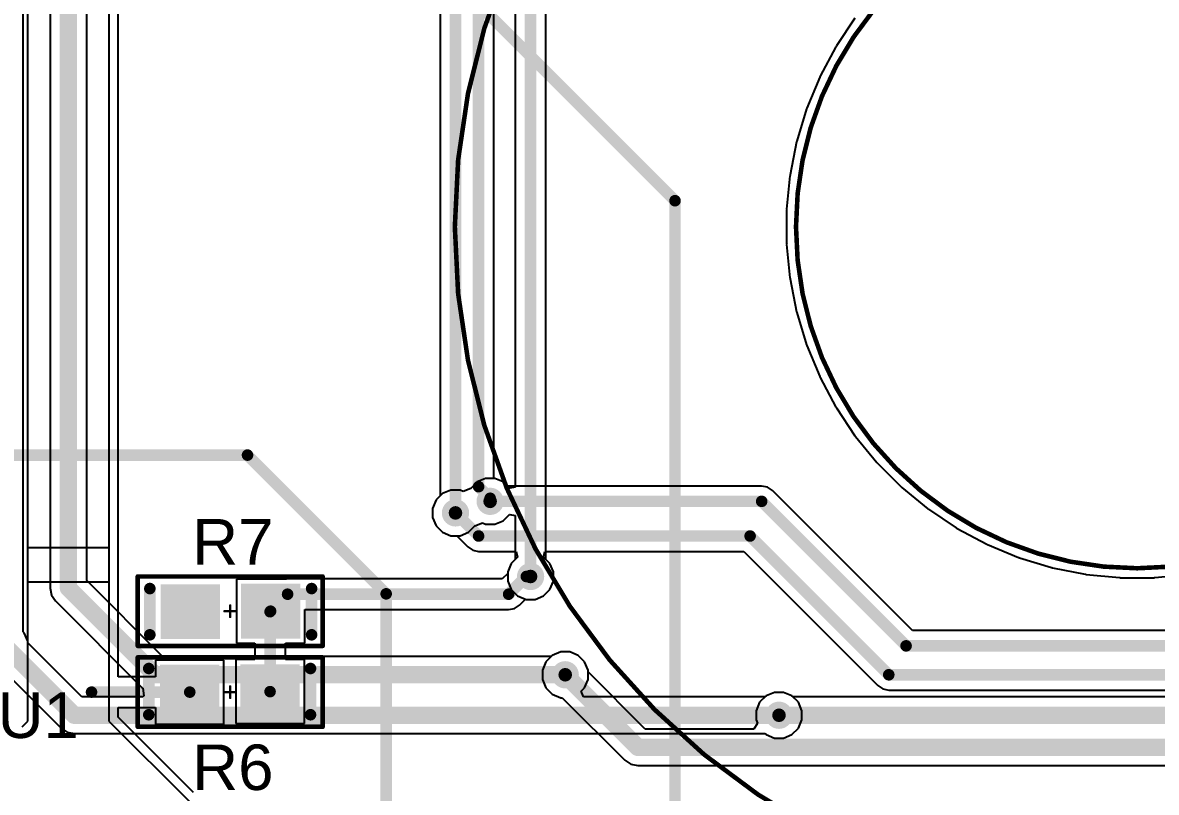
# Model space of a CAD drawing. Header units: millimetres. Extents: x -1.58 to 1.58, y -1.38 to 3.35.
# Drawn here: x -0.965 to 0.017, y 0.298 to 0.964 of the extents above; entities that cross this region are included whole.
import ezdxf

# ---------------------------------------------------------------- set-up
doc = ezdxf.new("R2010")
doc.units = ezdxf.units.MM
doc.header["$MEASUREMENT"] = 0
for name, color, linetype in [('BottomLayer', 5, 'Continuous'), ('Mechanical1', 6, 'Continuous'), ('Mechanical15', 56, 'Continuous'), ('MultiLayer', 9, 'Continuous'), ('TopLayer', 1, 'Continuous'), ('TopOverlay', 2, 'Continuous'), ('TopPaste', 8, 'Continuous'), ('TopSolder', 216, 'Continuous'), ('ViaHoleLayer', 16, 'Continuous')]:
    doc.layers.add(name, color=color, linetype=linetype)
doc.styles.add('Arial', font='arial.ttf', dxfattribs={"height": 0.2})

# ---------------------------------------------------------------- blocks, each defined once
blk = doc.blocks.new('RESISTOR_0603_51')
at = {"layer": 'TopLayer'}
for points in [[(0.01335, -0.01969), (0.01335, 0.01969), (0.05665, 0.01969), (0.05665, -0.01969)], [(-0.05618, -0.02012), (-0.05618, 0.01925), (-0.01287, 0.01925), (-0.01287, -0.02012)]]:
    blk.add_hatch(color=1, dxfattribs=at).paths.add_polyline_path(points)
at = {"layer": 'TopPaste'}
for points in [[(0.01335, -0.01969), (0.01335, 0.01969), (0.05665, 0.01969), (0.05665, -0.01969)], [(-0.05618, -0.02012), (-0.05618, 0.01925), (-0.01287, 0.01925), (-0.01287, -0.02012)]]:
    blk.add_hatch(color=8, dxfattribs=at).paths.add_polyline_path(points)
at = {"layer": 'TopSolder'}
for points in [[(-0.06018, -0.02412), (-0.06018, 0.02325), (-0.00887, 0.02325), (-0.00887, -0.02412)], [(0.00935, -0.02369), (0.00935, 0.02369), (0.06065, 0.02369), (0.06065, -0.02369)]]:
    blk.add_hatch(color=216, dxfattribs=at).paths.add_polyline_path(points)
at = {"layer": 'Mechanical15', "const_width": 0.004}
for points in [[(-0.08, -0.03), (-0.08, 0.03)], [(-0.08, 0.03), (0.08, 0.03)], [(0.08, -0.03), (0.08, 0.03)], [(-0.08, -0.03), (0.08, -0.03)]]:
    blk.add_lwpolyline(points, dxfattribs=at)
at = {"layer": 'Mechanical15', "const_width": 0.002}
for points in [[(-0.081, 0.03, 1), (-0.079, 0.03, 1)], [(-0.081, 0.03, 1), (-0.079, 0.03, 1)], [(0.079, 0.03, 1), (0.081, 0.03, 1)], [(0.079, 0.03, 1), (0.081, 0.03, 1)], [(-0.081, -0.03, 1), (-0.079, -0.03, 1)], [(-0.081, -0.03, 1), (-0.079, -0.03, 1)], [(0.079, -0.03, 1), (0.081, -0.03, 1)], [(0.079, -0.03, 1), (0.081, -0.03, 1)]]:
    blk.add_lwpolyline(points, format="xyb", close=True, dxfattribs=at)
at = {"layer": 'TopOverlay'}
for points, const_width in [([(-0.06953, -0.02043), (-0.06953, 0.01957)], 0.01), ([(0.07047, -0.02043), (0.07047, 0.01957)], 0.01), ([(-0.005, 0), (0.005, 0)], 0.002), ([(0, -0.005), (0, 0.005)], 0.002)]:
    blk.add_lwpolyline(points, dxfattribs=dict(at, const_width=const_width))
for points, const_width in [([(-0.07203, 0.01957, 1), (-0.06703, 0.01957, 1)], 0.005), ([(0.06797, 0.01957, 1), (0.07297, 0.01957, 1)], 0.005), ([(-0.0055, 0, 1), (-0.0045, 0, 1)], 0.001), ([(-0.0005, 0.005, 1), (0.0005, 0.005, 1)], 0.001), ([(0.0045, 0, 1), (0.0055, 0, 1)], 0.001), ([(-0.0005, -0.005, 1), (0.0005, -0.005, 1)], 0.001), ([(-0.07203, -0.02043, 1), (-0.06703, -0.02043, 1)], 0.005), ([(0.06797, -0.02043, 1), (0.07297, -0.02043, 1)], 0.005)]:
    blk.add_lwpolyline(points, format="xyb", close=True, dxfattribs=dict(at, const_width=const_width))
blk = doc.blocks.new('RESISTOR_0603_52')
at = {"layer": 'TopLayer'}
for points in [[(0.01335, -0.01969), (0.01335, 0.01969), (0.05665, 0.01969), (0.05665, -0.01969)], [(-0.05618, -0.02012), (-0.05618, 0.01925), (-0.01287, 0.01925), (-0.01287, -0.02012)]]:
    blk.add_hatch(color=1, dxfattribs=at).paths.add_polyline_path(points)
at = {"layer": 'TopPaste'}
for points in [[(0.01335, -0.01969), (0.01335, 0.01969), (0.05665, 0.01969), (0.05665, -0.01969)], [(-0.05618, -0.02012), (-0.05618, 0.01925), (-0.01287, 0.01925), (-0.01287, -0.02012)]]:
    blk.add_hatch(color=8, dxfattribs=at).paths.add_polyline_path(points)
at = {"layer": 'TopSolder'}
for points in [[(-0.06018, -0.02412), (-0.06018, 0.02325), (-0.00887, 0.02325), (-0.00887, -0.02412)], [(0.00935, -0.02369), (0.00935, 0.02369), (0.06065, 0.02369), (0.06065, -0.02369)]]:
    blk.add_hatch(color=216, dxfattribs=at).paths.add_polyline_path(points)
at = {"layer": 'Mechanical15', "const_width": 0.004}
for points in [[(-0.08, 0.03), (-0.08, -0.03)], [(0.08, 0.03), (-0.08, 0.03)], [(0.08, 0.03), (0.08, -0.03)], [(0.08, -0.03), (-0.08, -0.03)]]:
    blk.add_lwpolyline(points, dxfattribs=at)
at = {"layer": 'Mechanical15', "const_width": 0.002}
for points in [[(-0.081, 0.03, 1), (-0.079, 0.03, 1)], [(-0.081, 0.03, 1), (-0.079, 0.03, 1)], [(0.079, 0.03, 1), (0.081, 0.03, 1)], [(0.079, 0.03, 1), (0.081, 0.03, 1)], [(-0.081, -0.03, 1), (-0.079, -0.03, 1)], [(-0.081, -0.03, 1), (-0.079, -0.03, 1)], [(0.079, -0.03, 1), (0.081, -0.03, 1)], [(0.079, -0.03, 1), (0.081, -0.03, 1)]]:
    blk.add_lwpolyline(points, format="xyb", close=True, dxfattribs=at)
at = {"layer": 'TopOverlay'}
for points, const_width in [([(-0.06953, 0.01957), (-0.06953, -0.02043)], 0.01), ([(0.07047, 0.01957), (0.07047, -0.02043)], 0.01), ([(0.005, 0), (-0.005, 0)], 0.002), ([(0, 0.005), (0, -0.005)], 0.002)]:
    blk.add_lwpolyline(points, dxfattribs=dict(at, const_width=const_width))
for points, const_width in [([(-0.07203, 0.01957, 1), (-0.06703, 0.01957, 1)], 0.005), ([(0.06797, 0.01957, 1), (0.07297, 0.01957, 1)], 0.005), ([(-0.0055, 0, 1), (-0.0045, 0, 1)], 0.001), ([(-0.0005, 0.005, 1), (0.0005, 0.005, 1)], 0.001), ([(0.0045, 0, 1), (0.0055, 0, 1)], 0.001), ([(-0.0005, -0.005, 1), (0.0005, -0.005, 1)], 0.001), ([(-0.07203, -0.02043, 1), (-0.06703, -0.02043, 1)], 0.005), ([(0.06797, -0.02043, 1), (0.07297, -0.02043, 1)], 0.005)]:
    blk.add_lwpolyline(points, format="xyb", close=True, dxfattribs=dict(at, const_width=const_width))

msp = doc.modelspace()

# ---------------------------------------------------------------- hatches: boundary and pattern name
at = {"layer": 'BottomLayer'}
h = msp.add_hatch(color=5, dxfattribs=at)
edge = h.paths.add_edge_path()
edge.add_arc((-0.56, 0.55), 0.01181, 0, 360)
h = msp.add_hatch(color=5, dxfattribs=at)
edge = h.paths.add_edge_path()
edge.add_arc((-0.59, 0.54), 0.01181, 0, 360)
h = msp.add_hatch(color=5, dxfattribs=at)
edge = h.paths.add_edge_path()
edge.add_arc((-0.525, 0.485), 0.01181, 0, 360)
h = msp.add_hatch(color=5, dxfattribs=at)
edge = h.paths.add_edge_path()
edge.add_arc((-0.495, 0.4), 0.01181, 0, 360)
h = msp.add_hatch(color=5, dxfattribs=at)
edge = h.paths.add_edge_path()
edge.add_arc((-0.31, 0.365), 0.01181, 0, 360)
at = {"layer": 'TopLayer'}
h = msp.add_hatch(color=1, dxfattribs=at)
edge = h.paths.add_edge_path()
edge.add_arc((-0.56, 0.55), 0.01181, 0, 360)
h = msp.add_hatch(color=1, dxfattribs=at)
edge = h.paths.add_edge_path()
edge.add_arc((-0.59, 0.54), 0.01181, 0, 360)
h = msp.add_hatch(color=1, dxfattribs=at)
edge = h.paths.add_edge_path()
edge.add_arc((-0.525, 0.485), 0.01181, 0, 360)
h = msp.add_hatch(color=1, dxfattribs=at)
edge = h.paths.add_edge_path()
edge.add_arc((-0.495, 0.4), 0.01181, 0, 360)
h = msp.add_hatch(color=1, dxfattribs=at)
edge = h.paths.add_edge_path()
edge.add_arc((-0.31, 0.365), 0.01181, 0, 360)
at = {"layer": 'ViaHoleLayer'}
h = msp.add_hatch(color=16, dxfattribs=at)
edge = h.paths.add_edge_path()
edge.add_arc((-0.56, 0.55), 0.00591, 0, 360)
h = msp.add_hatch(color=16, dxfattribs=at)
edge = h.paths.add_edge_path()
edge.add_arc((-0.59, 0.54), 0.00591, 0, 360)
h = msp.add_hatch(color=16, dxfattribs=at)
edge = h.paths.add_edge_path()
edge.add_arc((-0.525, 0.485), 0.00591, 0, 360)
h = msp.add_hatch(color=16, dxfattribs=at)
edge = h.paths.add_edge_path()
edge.add_arc((-0.495, 0.4), 0.00591, 0, 360)
h = msp.add_hatch(color=16, dxfattribs=at)
edge = h.paths.add_edge_path()
edge.add_arc((-0.31, 0.365), 0.00591, 0, 360)

# ---------------------------------------------------------------- linework, layer by layer
at = {"layer": 'BottomLayer'}
for p, q in [((-0.9642, 0.43721), (-0.9642, 2.16)), ((-0.55675, 0.56981), (-0.55675, 1.51266)), ((-0.53825, 1.45), (-0.53825, 0.56234)), ((-0.51175, 0.49976), (-0.51175, 1.44451)), ((-0.9408, 1.36279), (-0.9408, 0.475)), ((-0.9092, 0.48155), (-0.9092, 1.36279)), ((-0.60325, 0.9865), (-0.60325, 0.55476)), ((-0.24424, 0.96804), (-0.26035, 0.94392)), ((-0.26077, 0.94323), (-0.27444, 0.91765)), ((-0.26051, 0.94354), (-0.26077, 0.94323)), ((-0.26035, 0.94392), (-0.26051, 0.94354)), ((-0.27478, 0.91692), (-0.28589, 0.89012)), ((-0.27456, 0.91726), (-0.27478, 0.91692)), ((-0.27444, 0.91765), (-0.27456, 0.91726)), ((-0.28616, 0.88936), (-0.29458, 0.8616)), ((-0.28596, 0.88972), (-0.28616, 0.88936)), ((-0.28589, 0.89012), (-0.28596, 0.88972)), ((-0.29477, 0.86083), (-0.30043, 0.83237)), ((-0.29462, 0.8612), (-0.29477, 0.86083)), ((-0.29458, 0.8616), (-0.29462, 0.8612)), ((-0.30055, 0.83158), (-0.30339, 0.80271)), ((-0.30043, 0.83197), (-0.30055, 0.83158)), ((-0.30043, 0.83237), (-0.30043, 0.83197)), ((-0.30335, 0.8023), (-0.30343, 0.80191)), ((-0.30343, 0.80191), (-0.30343, 0.7729)), ((-0.30339, 0.80271), (-0.30335, 0.8023)), ((-0.30343, 0.7729), (-0.30335, 0.7725)), ((-0.30335, 0.7725), (-0.30339, 0.7721)), ((-0.30339, 0.7721), (-0.30055, 0.74322)), ((-0.30055, 0.74322), (-0.30043, 0.74284)), ((-0.30043, 0.74284), (-0.30043, 0.74243)), ((-0.30043, 0.74243), (-0.29477, 0.71398)), ((-0.29477, 0.71398), (-0.29462, 0.7136)), ((-0.29462, 0.7136), (-0.29458, 0.7132)), ((-0.29458, 0.7132), (-0.28616, 0.68544)), ((-0.28616, 0.68544), (-0.28596, 0.68508)), ((-0.28596, 0.68508), (-0.28589, 0.68468)), ((-0.28589, 0.68468), (-0.27478, 0.65788)), ((-0.27478, 0.65788), (-0.27456, 0.65755)), ((-0.27456, 0.65755), (-0.27444, 0.65716)), ((-0.27444, 0.65716), (-0.26077, 0.63157)), ((-0.26077, 0.63157), (-0.26051, 0.63126)), ((-0.26051, 0.63126), (-0.26035, 0.63088)), ((-0.26035, 0.63088), (-0.24424, 0.60676)), ((-0.24424, 0.60676), (-0.24395, 0.60648)), ((-0.24395, 0.60648), (-0.24376, 0.60612)), ((-0.24376, 0.60612), (-0.22535, 0.58369)), ((-0.22535, 0.58369), (-0.22504, 0.58344)), ((-0.22504, 0.58344), (-0.22482, 0.5831)), ((-0.22482, 0.5831), (-0.2043, 0.56259)), ((-0.55606, 0.56981), (-0.55675, 0.56981)), ((-0.54878, 0.56679), (-0.55606, 0.56981)), ((-0.54325, 0.56127), (-0.54878, 0.56679)), ((-0.54297, 0.56128), (-0.54325, 0.56127)), ((-0.53825, 0.56234), (-0.54297, 0.56128)), ((-0.2043, 0.56259), (-0.20397, 0.56236)), ((-0.20397, 0.56236), (-0.20371, 0.56205)), ((-0.20371, 0.56205), (-0.18128, 0.54364)), ((-0.60679, 0.55122), (-0.60981, 0.54394)), ((-0.60325, 0.55476), (-0.60679, 0.55122)), ((-0.60981, 0.54394), (-0.60981, 0.53606)), ((-0.18128, 0.54364), (-0.18093, 0.54345)), ((-0.18093, 0.54345), (-0.18064, 0.54317)), ((-0.18064, 0.54317), (-0.15652, 0.52705)), ((-0.60981, 0.53606), (-0.60679, 0.52878)), ((-0.57321, 0.52878), (-0.56673, 0.53134)), ((-0.56673, 0.53134), (-0.56394, 0.53019)), ((-0.56394, 0.53019), (-0.55606, 0.53019)), ((-0.55606, 0.53019), (-0.54878, 0.53321)), ((-0.54878, 0.53321), (-0.54325, 0.53873)), ((-0.54325, 0.53873), (-0.54297, 0.53872)), ((-0.54297, 0.53872), (-0.53825, 0.53766)), ((-0.53825, 0.53766), (-0.53825, 0.49976)), ((-0.60679, 0.52878), (-0.60122, 0.52321)), ((-0.60122, 0.52321), (-0.59394, 0.52019)), ((-0.59394, 0.52019), (-0.58606, 0.52019)), ((-0.58606, 0.52019), (-0.57878, 0.52321)), ((-0.57878, 0.52321), (-0.57321, 0.52878)), ((-0.15652, 0.52705), (-0.15614, 0.52689)), ((-0.15614, 0.52689), (-0.15583, 0.52664)), ((-0.15583, 0.52664), (-0.13024, 0.51296)), ((-0.13024, 0.51296), (-0.12986, 0.51284)), ((-0.12986, 0.51284), (-0.12952, 0.51262)), ((-0.12952, 0.51262), (-0.10272, 0.50152)), ((-0.10272, 0.50152), (-0.10232, 0.50144)), ((-0.10232, 0.50144), (-0.10196, 0.50125)), ((-0.10196, 0.50125), (-0.0742, 0.49282)), ((-0.54179, 0.49622), (-0.54481, 0.48894)), ((-0.53825, 0.49976), (-0.54179, 0.49622)), ((-0.50821, 0.49622), (-0.51175, 0.49976)), ((-0.50519, 0.48894), (-0.50821, 0.49622)), ((-0.0742, 0.49282), (-0.0738, 0.49278)), ((-0.0738, 0.49278), (-0.07342, 0.49263)), ((-0.07342, 0.49263), (-0.04497, 0.48697)), ((-0.84345, 0.4158), (-0.9092, 0.48155)), ((-0.54481, 0.48894), (-0.54481, 0.48106)), ((-0.54481, 0.48106), (-0.54179, 0.47378)), ((-0.50821, 0.47378), (-0.50519, 0.48106)), ((-0.50519, 0.48106), (-0.50519, 0.48894)), ((-0.04497, 0.48697), (-0.04456, 0.48697)), ((-0.04456, 0.48697), (-0.04418, 0.48685)), ((-0.04418, 0.48685), (-0.01531, 0.48401)), ((-0.01531, 0.48401), (-0.0149, 0.48405)), ((-0.0149, 0.48405), (-0.01451, 0.48397)), ((-0.01451, 0.48397), (0.01451, 0.48397)), ((0.01451, 0.48397), (0.0149, 0.48405)), ((0.0149, 0.48405), (0.01531, 0.48401)), ((0.01531, 0.48401), (0.04418, 0.48685)), ((-0.9408, 0.475), (-0.9396, 0.46895)), ((-0.54179, 0.47378), (-0.53622, 0.46821)), ((-0.51378, 0.46821), (-0.50821, 0.47378)), ((-0.9396, 0.46895), (-0.93617, 0.46383)), ((-0.93617, 0.46383), (-0.86117, 0.38883)), ((-0.53622, 0.46821), (-0.52894, 0.46519)), ((-0.52894, 0.46519), (-0.52106, 0.46519)), ((-0.52106, 0.46519), (-0.51378, 0.46821)), ((-0.96321, 0.43622), (-0.9642, 0.43721)), ((-0.96019, 0.42894), (-0.96321, 0.43622)), ((-0.96019, 0.42754), (-0.96019, 0.42894)), ((-0.91345, 0.3808), (-0.96019, 0.42754)), ((-0.50721, 0.4158), (-0.84345, 0.4158)), ((-0.50622, 0.41679), (-0.50721, 0.4158)), ((-0.49894, 0.41981), (-0.50622, 0.41679)), ((-0.49106, 0.41981), (-0.49894, 0.41981)), ((-0.48378, 0.41679), (-0.49106, 0.41981)), ((-0.47821, 0.41122), (-0.48378, 0.41679)), ((-0.98254, 0.40519), (-0.93117, 0.35383)), ((-0.47519, 0.40394), (-0.47821, 0.41122)), ((-0.47519, 0.39606), (-0.47519, 0.40394)), ((-0.47821, 0.38878), (-0.47519, 0.39606)), ((-0.86117, 0.38883), (-0.86065, 0.38847)), ((-0.86065, 0.38847), (-0.85968, 0.38181)), ((-0.48118, 0.3858), (-0.47821, 0.38878)), ((-0.47911, 0.3808), (-0.48118, 0.3858)), ((-0.31394, 0.38481), (-0.32122, 0.38179)), ((-0.30606, 0.38481), (-0.31394, 0.38481)), ((-0.29878, 0.38179), (-0.30606, 0.38481)), ((-0.86051, 0.3808), (-0.91345, 0.3808)), ((-0.85968, 0.38181), (-0.86051, 0.3808)), ((-0.32221, 0.3808), (-0.47911, 0.3808)), ((-0.32122, 0.38179), (-0.32221, 0.3808)), ((-0.29321, 0.37622), (-0.29878, 0.38179)), ((-0.29019, 0.36894), (-0.29321, 0.37622)), ((-0.29019, 0.36106), (-0.29019, 0.36894)), ((-0.93117, 0.35383), (-0.92605, 0.3504)), ((-0.29878, 0.34821), (-0.29321, 0.35378)), ((-0.29321, 0.35378), (-0.29019, 0.36106)), ((-0.92605, 0.3504), (-0.92, 0.3492)), ((-0.92, 0.3492), (-0.32221, 0.3492)), ((-0.32221, 0.3492), (-0.32122, 0.34821)), ((-0.32122, 0.34821), (-0.31394, 0.34519)), ((-0.31394, 0.34519), (-0.30606, 0.34519)), ((-0.30606, 0.34519), (-0.29878, 0.34821))]:
    msp.add_line(p, q, dxfattribs=at)
for points, const_width in [([(-0.59, 0.54), (-0.59, 1.5796)], 0.01), ([(-0.57, 0.56267), (-0.57, 1.545)], 0.01), ([(-0.525, 0.485), (-0.525, 1.45)], 0.01), ([(-0.925, 1.375), (-0.925, 0.475)], 0.015), ([(-0.57, 0.56267), (-0.56, 0.55267)], 0.01), ([(-0.56, 0.55), (-0.56, 0.55267)], 0.01), ([(-0.925, 0.475), (-0.85, 0.4)], 0.015), ([(-0.98, 0.425), (-0.92, 0.365)], 0.015), ([(-0.85, 0.4), (-0.495, 0.4)], 0.015), ([(-0.92, 0.365), (-0.31, 0.365)], 0.015)]:
    msp.add_lwpolyline(points, dxfattribs=dict(at, const_width=const_width))
for points, const_width in [([(-0.5725, 0.56267, 1), (-0.5675, 0.56267, 1)], 0.005), ([(-0.5725, 0.56267, 1), (-0.5675, 0.56267, 1)], 0.005), ([(-0.5625, 0.55267, 1), (-0.5575, 0.55267, 1)], 0.005), ([(-0.5625, 0.55267, 1), (-0.5575, 0.55267, 1)], 0.005), ([(-0.5625, 0.55, 1), (-0.5575, 0.55, 1)], 0.005), ([(-0.5925, 0.54, 1), (-0.5875, 0.54, 1)], 0.005), ([(-0.92875, 0.475, 1), (-0.92125, 0.475, 1)], 0.0075), ([(-0.92875, 0.475, 1), (-0.92125, 0.475, 1)], 0.0075), ([(-0.5275, 0.485, 1), (-0.5225, 0.485, 1)], 0.005), ([(-0.85375, 0.4, 1), (-0.84625, 0.4, 1)], 0.0075), ([(-0.85375, 0.4, 1), (-0.84625, 0.4, 1)], 0.0075), ([(-0.49875, 0.4, 1), (-0.49125, 0.4, 1)], 0.0075), ([(-0.92375, 0.365, 1), (-0.91625, 0.365, 1)], 0.0075), ([(-0.92375, 0.365, 1), (-0.91625, 0.365, 1)], 0.0075), ([(-0.31375, 0.365, 1), (-0.30625, 0.365, 1)], 0.0075)]:
    msp.add_lwpolyline(points, format="xyb", close=True, dxfattribs=dict(at, const_width=const_width))
at = {"layer": 'Mechanical1'}
for points, const_width in [([(0.29528, 0.7874, 1), (-0.29528, 0.7874, 1)], 0.00394), ([(-0.29626, 0.7874, 1), (-0.29429, 0.7874, 1)], 0.00197)]:
    msp.add_lwpolyline(points, format="xyb", close=True, dxfattribs=dict(at, const_width=const_width))
at = {"layer": 'Mechanical15', "const_width": 0.01}
for points in [[(-0.57, 0.98), (-0.4, 0.81)], [(-0.4, 0.195), (-0.4, 0.81)], [(-1.4, 0.59), (-0.77, 0.59)], [(-0.77, 0.59), (-0.65, 0.47)], [(-0.65, 0.275), (-0.65, 0.47)]]:
    msp.add_lwpolyline(points, dxfattribs=at)
at = {"layer": 'Mechanical15', "const_width": 0.005}
for points in [[(-0.4025, 0.81, 1), (-0.3975, 0.81, 1)], [(-0.4025, 0.81, 1), (-0.3975, 0.81, 1)], [(-0.7725, 0.59, 1), (-0.7675, 0.59, 1)], [(-0.7725, 0.59, 1), (-0.7675, 0.59, 1)], [(-0.6525, 0.47, 1), (-0.6475, 0.47, 1)], [(-0.6525, 0.47, 1), (-0.6475, 0.47, 1)]]:
    msp.add_lwpolyline(points, format="xyb", close=True, dxfattribs=at)
at = {"layer": 'MultiLayer'}
for p, q in [((-0.23745, 0.96351), (-0.21905, 0.98594)), ((-0.25357, 0.93939), (-0.23745, 0.96351)), ((-0.26725, 0.9138), (-0.25357, 0.93939)), ((-0.27835, 0.887), (-0.26725, 0.9138)), ((-0.28677, 0.85923), (-0.27835, 0.887)), ((-0.29243, 0.83078), (-0.28677, 0.85923)), ((-0.29528, 0.80191), (-0.29243, 0.83078)), ((-0.29528, 0.7874), (-0.29528, 0.80191)), ((-0.29528, 0.7729), (-0.29528, 0.7874)), ((-0.29243, 0.74402), (-0.29528, 0.7729)), ((-0.28677, 0.71557), (-0.29243, 0.74402)), ((-0.27835, 0.68781), (-0.28677, 0.71557)), ((-0.26725, 0.661), (-0.27835, 0.68781)), ((-0.25357, 0.63542), (-0.26725, 0.661)), ((-0.23745, 0.61129), (-0.25357, 0.63542)), ((-0.21905, 0.58887), (-0.23745, 0.61129)), ((-0.19853, 0.56835), (-0.21905, 0.58887)), ((-0.17611, 0.54995), (-0.19853, 0.56835)), ((-0.15199, 0.53383), (-0.17611, 0.54995)), ((-0.1264, 0.52015), (-0.15199, 0.53383)), ((-0.0996, 0.50905), (-0.1264, 0.52015)), ((-0.07183, 0.50063), (-0.0996, 0.50905)), ((-0.04338, 0.49497), (-0.07183, 0.50063)), ((-0.01451, 0.49213), (-0.04338, 0.49497)), ((0, 0.49213), (-0.01451, 0.49213)), ((0, 0.49213), (0, 0.49213)), ((0.01451, 0.49213), (0, 0.49213)), ((0.04338, 0.49497), (0.01451, 0.49213))]:
    msp.add_line(p, q, dxfattribs=at)
at = {"layer": 'TopLayer'}
for p, q in [((-0.96, 0.58), (-0.96, 1.125)), ((-0.89, 1.125), (-0.89, 0.535)), ((-0.88184, 0.535), (-0.88184, 1.07184)), ((-0.24424, 0.96804), (-0.26035, 0.94392)), ((-0.26077, 0.94323), (-0.27444, 0.91765)), ((-0.26051, 0.94354), (-0.26077, 0.94323)), ((-0.26035, 0.94392), (-0.26051, 0.94354)), ((-0.27478, 0.91692), (-0.28589, 0.89012)), ((-0.27456, 0.91726), (-0.27478, 0.91692)), ((-0.27444, 0.91765), (-0.27456, 0.91726)), ((-0.28616, 0.88936), (-0.29458, 0.8616)), ((-0.28596, 0.88972), (-0.28616, 0.88936)), ((-0.28589, 0.89012), (-0.28596, 0.88972)), ((-0.29477, 0.86083), (-0.30043, 0.83237)), ((-0.29462, 0.8612), (-0.29477, 0.86083)), ((-0.29458, 0.8616), (-0.29462, 0.8612)), ((-0.30055, 0.83158), (-0.30339, 0.80271)), ((-0.30043, 0.83197), (-0.30055, 0.83158)), ((-0.30043, 0.83237), (-0.30043, 0.83197)), ((-0.30335, 0.8023), (-0.30343, 0.80191)), ((-0.30343, 0.80191), (-0.30343, 0.7729)), ((-0.30339, 0.80271), (-0.30335, 0.8023)), ((-0.30343, 0.7729), (-0.30335, 0.7725)), ((-0.30335, 0.7725), (-0.30339, 0.7721)), ((-0.30339, 0.7721), (-0.30055, 0.74322)), ((-0.30055, 0.74322), (-0.30043, 0.74284)), ((-0.30043, 0.74284), (-0.30043, 0.74243)), ((-0.30043, 0.74243), (-0.29477, 0.71398)), ((-0.29477, 0.71398), (-0.29462, 0.7136)), ((-0.29462, 0.7136), (-0.29458, 0.7132)), ((-0.29458, 0.7132), (-0.28616, 0.68544)), ((-0.28616, 0.68544), (-0.28596, 0.68508)), ((-0.28596, 0.68508), (-0.28589, 0.68468)), ((-0.28589, 0.68468), (-0.27478, 0.65788)), ((-0.27478, 0.65788), (-0.27456, 0.65755)), ((-0.27456, 0.65755), (-0.27444, 0.65716)), ((-0.27444, 0.65716), (-0.26077, 0.63157)), ((-0.26077, 0.63157), (-0.26051, 0.63126)), ((-0.26051, 0.63126), (-0.26035, 0.63088)), ((-0.26035, 0.63088), (-0.24424, 0.60676)), ((-0.24424, 0.60676), (-0.24395, 0.60648)), ((-0.24395, 0.60648), (-0.24376, 0.60612)), ((-0.24376, 0.60612), (-0.22535, 0.58369)), ((-0.96, 0.48), (-0.96, 0.58)), ((-0.22535, 0.58369), (-0.22504, 0.58344)), ((-0.22504, 0.58344), (-0.22482, 0.5831)), ((-0.22482, 0.5831), (-0.2043, 0.56259)), ((-0.56394, 0.56981), (-0.57122, 0.56679)), ((-0.55606, 0.56981), (-0.56394, 0.56981)), ((-0.54878, 0.56679), (-0.55606, 0.56981)), ((-0.59394, 0.55981), (-0.60122, 0.55679)), ((-0.58606, 0.55981), (-0.59394, 0.55981)), ((-0.58327, 0.55866), (-0.58606, 0.55981)), ((-0.57679, 0.56122), (-0.58327, 0.55866)), ((-0.57122, 0.56679), (-0.57679, 0.56122)), ((-0.54524, 0.56325), (-0.54878, 0.56679)), ((-0.325, 0.56325), (-0.54524, 0.56325)), ((-0.31993, 0.56225), (-0.325, 0.56325)), ((-0.31563, 0.55937), (-0.31993, 0.56225)), ((-0.19451, 0.43825), (-0.31563, 0.55937)), ((-0.2043, 0.56259), (-0.20397, 0.56236)), ((-0.20397, 0.56236), (-0.20371, 0.56205)), ((-0.20371, 0.56205), (-0.18128, 0.54364)), ((-0.60679, 0.55122), (-0.60981, 0.54394)), ((-0.60122, 0.55679), (-0.60679, 0.55122)), ((-0.60981, 0.54394), (-0.60981, 0.53606)), ((-0.18128, 0.54364), (-0.18093, 0.54345)), ((-0.18093, 0.54345), (-0.18064, 0.54317)), ((-0.18064, 0.54317), (-0.15652, 0.52705)), ((-0.89, 0.535), (-0.89, 0.48)), ((-0.88184, 0.51), (-0.88184, 0.535)), ((-0.60981, 0.53606), (-0.60679, 0.52878)), ((-0.60679, 0.52878), (-0.60122, 0.52321)), ((-0.60122, 0.52321), (-0.59394, 0.52019)), ((-0.59394, 0.52019), (-0.58893, 0.52019)), ((-0.58893, 0.52019), (-0.57937, 0.51063)), ((-0.15652, 0.52705), (-0.15614, 0.52689)), ((-0.15614, 0.52689), (-0.15583, 0.52664)), ((-0.15583, 0.52664), (-0.13024, 0.51296)), ((-0.57937, 0.51063), (-0.57507, 0.50775)), ((-0.13024, 0.51296), (-0.12986, 0.51284)), ((-0.12986, 0.51284), (-0.12952, 0.51262)), ((-0.12952, 0.51262), (-0.10272, 0.50152)), ((-0.96, 0.36), (-0.96, 0.51)), ((-0.96, 0.51), (-0.89, 0.51)), ((-0.89, 0.51), (-0.89, 0.36)), ((-0.88184, 0.39825), (-0.88184, 0.51)), ((-0.57507, 0.50775), (-0.57, 0.50675)), ((-0.57, 0.50675), (-0.53734, 0.50675)), ((-0.53627, 0.50175), (-0.54179, 0.49622)), ((-0.53734, 0.50675), (-0.53628, 0.50203)), ((-0.53628, 0.50203), (-0.53627, 0.50175)), ((-0.51373, 0.50175), (-0.51372, 0.50203)), ((-0.50821, 0.49622), (-0.51373, 0.50175)), ((-0.51372, 0.50203), (-0.51266, 0.50675)), ((-0.51266, 0.50675), (-0.34049, 0.50675)), ((-0.34049, 0.50675), (-0.22437, 0.39063)), ((-0.10272, 0.50152), (-0.10232, 0.50144)), ((-0.10232, 0.50144), (-0.10196, 0.50125)), ((-0.10196, 0.50125), (-0.0742, 0.49282)), ((-0.54179, 0.49622), (-0.54481, 0.48894)), ((-0.50519, 0.48894), (-0.50821, 0.49622)), ((-0.0742, 0.49282), (-0.0738, 0.49278)), ((-0.0738, 0.49278), (-0.07342, 0.49263)), ((-0.07342, 0.49263), (-0.04497, 0.48697)), ((-0.7366, 0.48268), (-0.77965, 0.48268)), ((-0.77965, 0.48268), (-0.77965, 0.42732)), ((-0.73531, 0.48294), (-0.7366, 0.48268)), ((-0.54949, 0.48294), (-0.73531, 0.48294)), ((-0.54481, 0.48762), (-0.54949, 0.48294)), ((-0.54481, 0.48894), (-0.54481, 0.48762)), ((-0.50821, 0.47378), (-0.50519, 0.48106)), ((-0.50519, 0.48106), (-0.50519, 0.48894)), ((-0.04497, 0.48697), (-0.04456, 0.48697)), ((-0.04456, 0.48697), (-0.04418, 0.48685)), ((-0.04418, 0.48685), (-0.01531, 0.48401)), ((-0.01531, 0.48401), (-0.0149, 0.48405)), ((-0.0149, 0.48405), (-0.01451, 0.48397)), ((-0.01451, 0.48397), (0.01451, 0.48397)), ((0.01451, 0.48397), (0.0149, 0.48405)), ((0.0149, 0.48405), (0.01531, 0.48401)), ((0.01531, 0.48401), (0.04418, 0.48685)), ((-0.89, 0.48), (-0.96, 0.48)), ((-0.51378, 0.46821), (-0.50821, 0.47378)), ((-0.53463, 0.46031), (-0.52951, 0.46543)), ((-0.52951, 0.46543), (-0.52894, 0.46519)), ((-0.52894, 0.46519), (-0.52106, 0.46519)), ((-0.52106, 0.46519), (-0.51378, 0.46821)), ((-0.72035, 0.42732), (-0.72035, 0.45643)), ((-0.72035, 0.45643), (-0.544, 0.45643)), ((-0.544, 0.45643), (-0.53893, 0.45744)), ((-0.53893, 0.45744), (-0.53463, 0.46031)), ((0.98951, 0.43825), (-0.19451, 0.43825)), ((-0.77965, 0.42732), (-0.76373, 0.42732)), ((-0.76373, 0.42732), (-0.76373, 0.41312)), ((-0.73722, 0.41312), (-0.73722, 0.42732)), ((-0.73722, 0.42732), (-0.72035, 0.42732)), ((-0.79035, 0.41269), (-0.84965, 0.41269)), ((-0.84965, 0.41269), (-0.84965, 0.39825)), ((-0.79035, 0.35731), (-0.79035, 0.41269)), ((-0.76373, 0.41312), (-0.78013, 0.41312)), ((-0.78013, 0.41312), (-0.78013, 0.35775)), ((-0.72082, 0.41312), (-0.73722, 0.41312)), ((-0.72082, 0.35775), (-0.72082, 0.41312)), ((-0.50622, 0.41679), (-0.51179, 0.41122)), ((-0.49894, 0.41981), (-0.50622, 0.41679)), ((-0.49106, 0.41981), (-0.49894, 0.41981)), ((-0.48378, 0.41679), (-0.49106, 0.41981)), ((-0.47821, 0.41122), (-0.48378, 0.41679)), ((-0.51179, 0.41122), (-0.51481, 0.40394)), ((-0.51481, 0.40394), (-0.51481, 0.39606)), ((-0.47519, 0.40394), (-0.47821, 0.41122)), ((-0.47519, 0.40254), (-0.47519, 0.40394)), ((-0.4257, 0.35305), (-0.47519, 0.40254)), ((-0.84965, 0.39825), (-0.88184, 0.39825)), ((-0.51481, 0.39606), (-0.51179, 0.38878)), ((-0.51179, 0.38878), (-0.50622, 0.38321)), ((-0.50622, 0.38321), (-0.49894, 0.38019)), ((-0.31394, 0.38481), (-0.32122, 0.38179)), ((-0.30606, 0.38481), (-0.31394, 0.38481)), ((-0.29878, 0.38179), (-0.30606, 0.38481)), ((-0.22437, 0.39063), (-0.22007, 0.38775)), ((-0.22007, 0.38775), (-0.215, 0.38675)), ((-0.215, 0.38675), (1.005, 0.38675)), ((-0.49894, 0.38019), (-0.49754, 0.38019)), ((-0.49754, 0.38019), (-0.44343, 0.32608)), ((-0.32679, 0.37622), (-0.32981, 0.36894)), ((-0.32122, 0.38179), (-0.32679, 0.37622)), ((-0.29779, 0.3808), (-0.29878, 0.38179)), ((1.0548, 0.3808), (-0.29779, 0.3808)), ((-0.88184, 0.36338), (-0.88184, 0.37175)), ((-0.88184, 0.37175), (-0.84965, 0.37175)), ((-0.81662, 0.29816), (-0.88184, 0.36338)), ((-0.84965, 0.37175), (-0.84965, 0.35731)), ((-0.32981, 0.36894), (-0.32981, 0.36106)), ((-0.965, 0.355), (-0.96, 0.36)), ((-0.89, 0.36), (-0.82, 0.29)), ((-0.84965, 0.35731), (-0.79035, 0.35731)), ((-0.78013, 0.35775), (-0.72082, 0.35775)), ((-0.32857, 0.35805), (-0.33191, 0.35305)), ((-0.32981, 0.36106), (-0.32857, 0.35805)), ((-0.33191, 0.35305), (-0.4257, 0.35305)), ((-0.44343, 0.32608), (-0.4383, 0.32265)), ((-0.4383, 0.32265), (-0.43225, 0.32145)), ((-0.43225, 0.32145), (0.74054, 0.32145))]:
    msp.add_line(p, q, dxfattribs=at)
for points, const_width in [([(-0.56, 0.55), (-0.325, 0.55)], 0.01), ([(-0.325, 0.55), (-0.2, 0.425)], 0.01), ([(-0.59, 0.54), (-0.57, 0.52)], 0.01), ([(-0.57, 0.52), (-0.335, 0.52)], 0.01), ([(-0.335, 0.52), (-0.215, 0.4)], 0.01), ([(-0.544, 0.46969), (-0.52869, 0.485)], 0.01), ([(-0.52869, 0.485), (-0.525, 0.485)], 0.01), ([(-0.75, 0.455), (-0.73531, 0.46969)], 0.01), ([(-0.73531, 0.46969), (-0.544, 0.46969)], 0.01), ([(-0.75047, 0.45453), (-0.75, 0.455)], 0.01), ([(-0.75047, 0.38543), (-0.75047, 0.45453)], 0.01), ([(-0.2, 0.425), (0.995, 0.425)], 0.01), ([(-0.495, 0.4), (-0.43225, 0.33725)], 0.015), ([(-0.215, 0.4), (1.005, 0.4)], 0.01), ([(-0.905, 0.385), (-0.82, 0.385)], 0.01), ([(-0.31, 0.365), (0.94, 0.365)], 0.015), ([(-0.43225, 0.33725), (0.83575, 0.33725)], 0.015)]:
    msp.add_lwpolyline(points, dxfattribs=dict(at, const_width=const_width))
for points, const_width in [([(-0.5625, 0.55, 1), (-0.5575, 0.55, 1)], 0.005), ([(-0.3275, 0.55, 1), (-0.3225, 0.55, 1)], 0.005), ([(-0.3275, 0.55, 1), (-0.3225, 0.55, 1)], 0.005), ([(-0.5925, 0.54, 1), (-0.5875, 0.54, 1)], 0.005), ([(-0.5725, 0.52, 1), (-0.5675, 0.52, 1)], 0.005), ([(-0.5725, 0.52, 1), (-0.5675, 0.52, 1)], 0.005), ([(-0.3375, 0.52, 1), (-0.3325, 0.52, 1)], 0.005), ([(-0.3375, 0.52, 1), (-0.3325, 0.52, 1)], 0.005), ([(-0.53119, 0.485, 1), (-0.52619, 0.485, 1)], 0.005), ([(-0.53119, 0.485, 1), (-0.52619, 0.485, 1)], 0.005), ([(-0.5275, 0.485, 1), (-0.5225, 0.485, 1)], 0.005), ([(-0.73781, 0.46969, 1), (-0.73281, 0.46969, 1)], 0.005), ([(-0.73781, 0.46969, 1), (-0.73281, 0.46969, 1)], 0.005), ([(-0.5465, 0.46969, 1), (-0.5415, 0.46969, 1)], 0.005), ([(-0.5465, 0.46969, 1), (-0.5415, 0.46969, 1)], 0.005), ([(-0.75297, 0.45453, 1), (-0.74797, 0.45453, 1)], 0.005), ([(-0.75297, 0.45453, 1), (-0.74797, 0.45453, 1)], 0.005), ([(-0.7525, 0.455, 1), (-0.7475, 0.455, 1)], 0.005), ([(-0.7525, 0.455, 1), (-0.7475, 0.455, 1)], 0.005), ([(-0.2025, 0.425, 1), (-0.1975, 0.425, 1)], 0.005), ([(-0.2025, 0.425, 1), (-0.1975, 0.425, 1)], 0.005), ([(-0.49875, 0.4, 1), (-0.49125, 0.4, 1)], 0.0075), ([(-0.2175, 0.4, 1), (-0.2125, 0.4, 1)], 0.005), ([(-0.2175, 0.4, 1), (-0.2125, 0.4, 1)], 0.005), ([(-0.9075, 0.385, 1), (-0.9025, 0.385, 1)], 0.005), ([(-0.8225, 0.385, 1), (-0.8175, 0.385, 1)], 0.005), ([(-0.75297, 0.38543, 1), (-0.74797, 0.38543, 1)], 0.005), ([(-0.31375, 0.365, 1), (-0.30625, 0.365, 1)], 0.0075), ([(-0.436, 0.33725, 1), (-0.4285, 0.33725, 1)], 0.0075), ([(-0.436, 0.33725, 1), (-0.4285, 0.33725, 1)], 0.0075)]:
    msp.add_lwpolyline(points, format="xyb", close=True, dxfattribs=dict(at, const_width=const_width))
at = {"layer": 'TopOverlay'}
for points, const_width in [([(0.59055, 0.7874, 1), (-0.59055, 0.7874, 1)], 0.00394), ([(-0.59154, 0.7874, 1), (-0.58957, 0.7874, 1)], 0.00197)]:
    msp.add_lwpolyline(points, format="xyb", close=True, dxfattribs=dict(at, const_width=const_width))

# ---------------------------------------------------------------- block references
msp.add_blockref('RESISTOR_0603_51', (-0.785, 0.455))
at = {"rotation": 180}
msp.add_blockref('RESISTOR_0603_52', (-0.785, 0.385), dxfattribs=at)

# ---------------------------------------------------------------- texts
at = {"layer": 'TopOverlay', "style": 'Arial'}
for s, p in [('R7', (-0.8178, 0.49532)), ('U1', (-0.98624, 0.34532)), ('R6', (-0.8178, 0.30032))]:
    msp.add_text(s, height=0.03937, dxfattribs=at).set_placement(p)

doc.saveas('drawing.dxf')
